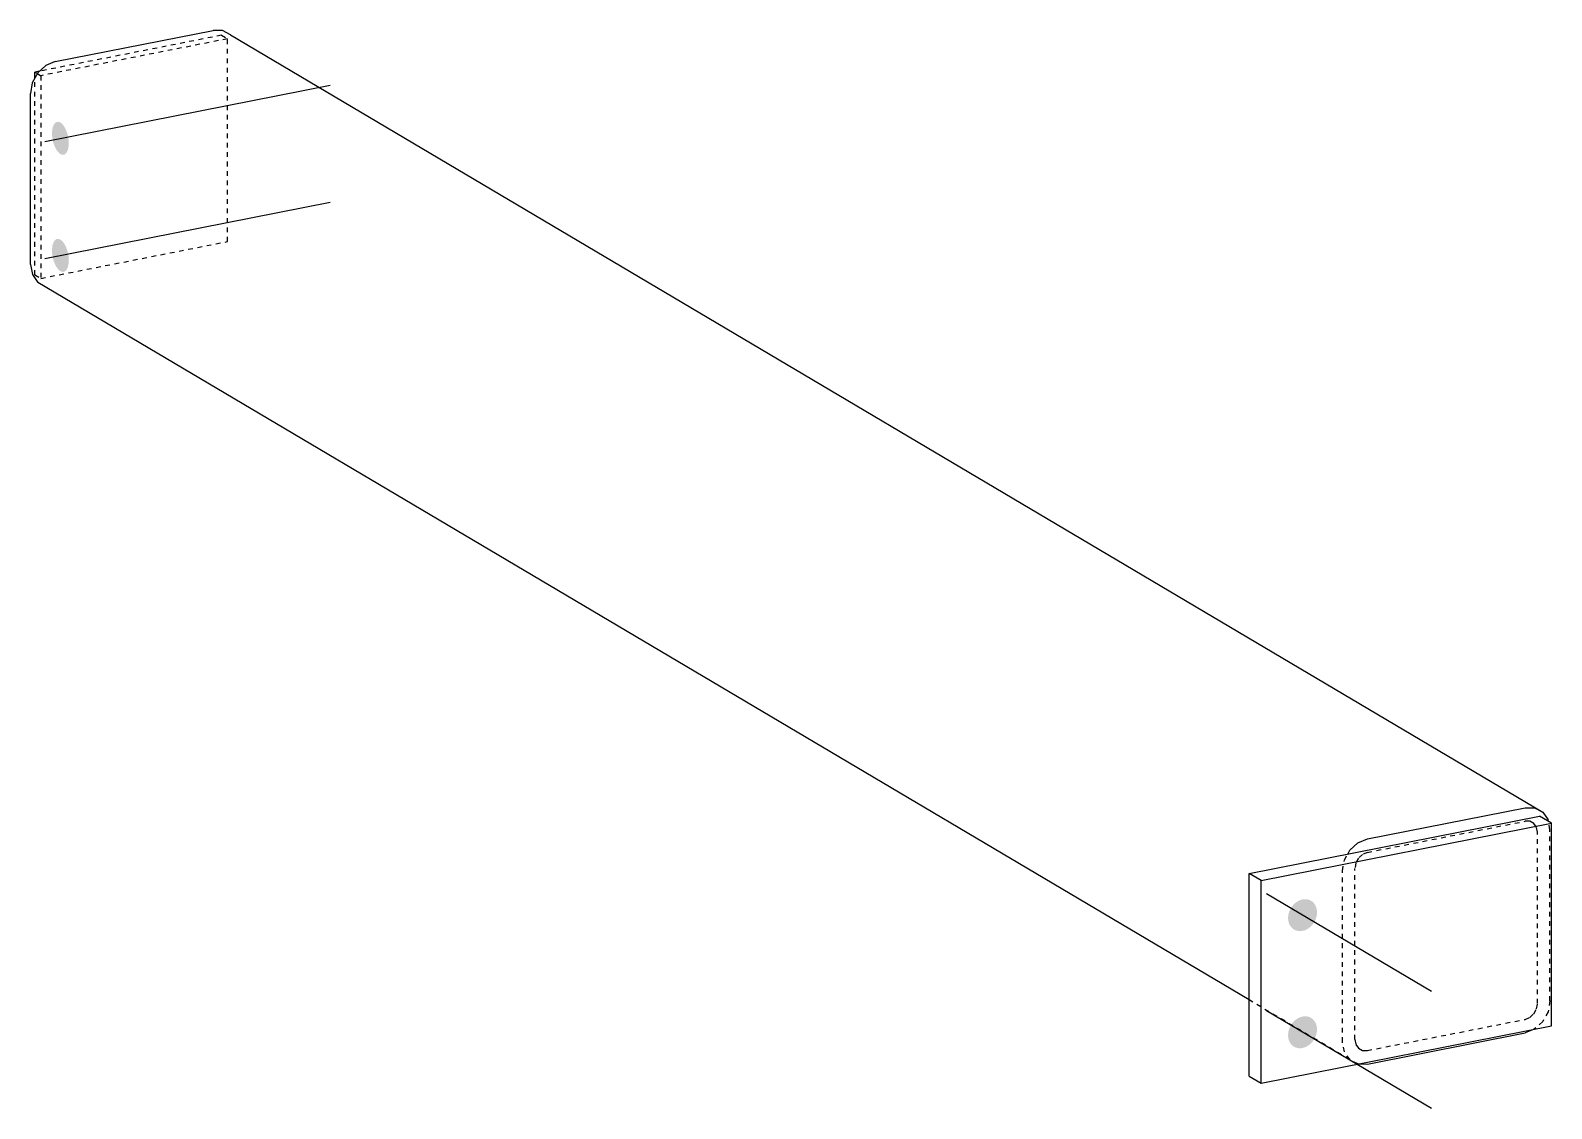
# Model space of a CAD drawing. Header units: millimetres. Extents: x 10 to 19237, y 2 to 469.
# Drawn here: x 10 to 644, y 19 to 469 of the extents above; entities that cross this region are included whole.
import ezdxf

# ---------------------------------------------------------------- set-up
doc = ezdxf.new("R2010")
doc.units = ezdxf.units.MM
doc.linetypes.add('DXK_LINE_DOT2', pattern=[3.9198, 1.9599, -1.9599])
doc.layers.add('STÅL', color=7, linetype='Continuous')

msp = doc.modelspace()

# ---------------------------------------------------------------- hatches: boundary and pattern name
at = {"layer": 'STÅL', "linetype": 'Continuous'}
for points in [[(25.33, 424.88), (25.55, 423.44), (25.61, 422.03), (25.52, 420.72), (25.27, 419.56), (24.9, 418.61), (24.39, 417.91), (23.79, 417.48), (23.12, 417.34), (22.4, 417.51), (21.67, 417.97), (20.96, 418.71), (20.29, 419.69), (19.71, 420.86), (19.23, 422.19), (18.88, 423.6), (18.67, 425.04), (18.61, 426.45), (18.7, 427.76), (18.94, 428.92), (19.32, 429.87), (19.82, 430.57), (20.42, 431), (21.1, 431.14), (21.82, 430.97), (22.55, 430.51), (23.26, 429.77), (23.92, 428.79), (24.5, 427.62), (24.98, 426.29)], [(25.33, 376.01), (25.55, 374.57), (25.61, 373.16), (25.52, 371.86), (25.27, 370.7), (24.9, 369.75), (24.39, 369.04), (23.79, 368.61), (23.12, 368.48), (22.4, 368.65), (21.67, 369.11), (20.96, 369.85), (20.29, 370.82), (19.71, 372), (19.23, 373.33), (18.88, 374.74), (18.67, 376.18), (18.61, 377.59), (18.7, 378.9), (18.94, 380.05), (19.32, 381), (19.82, 381.71), (20.42, 382.14), (21.1, 382.27), (21.82, 382.1), (22.55, 381.64), (23.26, 380.91), (23.92, 379.93), (24.5, 378.75), (24.98, 377.43)], [(535.56, 102.97), (536.41, 104.16), (537.43, 105.17), (538.59, 105.96), (539.83, 106.49), (541.1, 106.74), (542.34, 106.7), (543.49, 106.36), (544.52, 105.76), (545.37, 104.9), (546, 103.83), (546.39, 102.6), (546.52, 101.26), (546.39, 99.87), (545.99, 98.48), (545.36, 97.17), (544.51, 95.98), (543.48, 94.97), (542.33, 94.18), (541.09, 93.65), (539.82, 93.4), (538.58, 93.45), (537.42, 93.78), (536.4, 94.38), (535.55, 95.24), (534.92, 96.31), (534.53, 97.54), (534.4, 98.88), (534.53, 100.27), (534.92, 101.66)], [(535.56, 54.11), (536.41, 55.3), (537.43, 56.31), (538.59, 57.1), (539.83, 57.63), (541.1, 57.87), (542.34, 57.83), (543.49, 57.5), (544.52, 56.89), (545.37, 56.04), (546, 54.97), (546.39, 53.74), (546.52, 52.4), (546.39, 51), (545.99, 49.62), (545.36, 48.3), (544.51, 47.11), (543.48, 46.1), (542.33, 45.32), (541.09, 44.79), (539.82, 44.54), (538.58, 44.58), (537.42, 44.91), (536.4, 45.52), (535.55, 46.38), (534.92, 47.44), (534.53, 48.67), (534.4, 50.02), (534.53, 51.41), (534.92, 52.79)]]:
    msp.add_hatch(color=96, dxfattribs=at).paths.add_polyline_path(points)

# ---------------------------------------------------------------- linework, layer by layer
at = {"layer": 'STÅL', "color": 7, "linetype": 'DXK_LINE_DOT2'}
for p, q in [((89.37, 467.23), (13.44, 452.24)), ((91.87, 465.75), (13.93, 450.36)), ((89.37, 467.23), (91.87, 465.75)), ((91.88, 381.17), (91.87, 465.75)), ((12.49, 451.21), (13.93, 450.36)), ((11.44, 367.26), (11.43, 449.29)), ((13.93, 450.36), (13.94, 365.78)), ((13.94, 365.78), (91.88, 381.17)), ((11.44, 367.26), (13.94, 365.78)), ((567.5, 126.27), (633.32, 139.27)), ((635.31, 139.23), (633.32, 139.27)), ((636.99, 138.35), (635.31, 139.23)), ((638.12, 136.74), (636.99, 138.35)), ((638.51, 134.66), (638.12, 136.74)), ((638.51, 63.24), (638.51, 134.66)), ((643.71, 135.69), (643.03, 139.24)), ((643.71, 64.27), (643.71, 135.69)), ((557.11, 118.58), (557.9, 123.06)), ((557.9, 123.06), (559.29, 125.59)), ((562.7, 121.85), (562.3, 119.61)), ((563.83, 123.9), (562.7, 121.85)), ((565.51, 125.45), (563.83, 123.9)), ((567.5, 126.27), (565.51, 125.45)), ((557.11, 47.17), (557.11, 118.58)), ((562.3, 48.19), (562.3, 119.61)), ((560.15, 39.8), (518.14, 64.68)), ((643.71, 64.27), (642.92, 59.8)), ((633.32, 56.58), (635.31, 57.4)), ((635.31, 57.4), (636.99, 58.96)), ((636.99, 58.96), (638.12, 61.01)), ((638.12, 61.01), (638.51, 63.24)), ((642.92, 59.8), (640.67, 55.69)), ((567.5, 43.58), (633.32, 56.58)), ((637.3, 52.58), (636.79, 52.37)), ((640.67, 55.69), (637.3, 52.58)), ((557.9, 43.01), (557.11, 47.17)), ((562.3, 48.19), (562.7, 46.11)), ((562.7, 46.11), (563.83, 44.51)), ((563.83, 44.51), (565.51, 43.62)), ((560.15, 39.8), (557.9, 43.01)), ((563.52, 38.02), (560.15, 39.8)), ((565.51, 43.62), (567.5, 43.58)), ((563.52, 38.02), (564.03, 38.01))]:
    msp.add_line(p, q, dxfattribs=at)
at = {"layer": 'STÅL', "color": 2, "linetype": 'Continuous'}
for p, q in [((19.99, 456.26), (85.81, 469.25)), ((89.79, 469.18), (85.81, 469.25)), ((93.16, 467.4), (89.79, 469.18)), ((93.16, 467.4), (640.67, 143.06)), ((12.64, 451.5), (10.39, 447.4)), ((13.44, 452.24), (11.43, 451.84)), ((11.43, 451.84), (12.49, 451.21)), ((11.43, 449.29), (11.43, 451.84)), ((16.01, 454.61), (12.64, 451.5)), ((19.99, 456.26), (16.01, 454.61)), ((10.39, 447.4), (9.6, 442.93)), ((9.61, 371.51), (9.6, 442.93)), ((9.61, 371.51), (10.4, 367.35)), ((10.4, 367.35), (12.65, 364.13)), ((518.14, 64.68), (12.65, 364.13)), ((518.14, 117.47), (639.38, 141.41)), ((567.5, 131.91), (633.32, 144.91)), ((633.32, 144.91), (637.3, 144.84)), ((637.3, 144.84), (640.67, 143.06)), ((644.38, 138.45), (639.38, 141.41)), ((640.67, 143.06), (642.92, 139.84)), ((643.03, 139.24), (642.92, 139.84)), ((523.14, 114.5), (644.38, 138.45)), ((644.38, 53.87), (644.38, 138.45)), ((559.29, 125.59), (560.15, 127.16)), ((560.15, 127.16), (563.52, 130.27)), ((563.52, 130.27), (567.5, 131.91)), ((523.14, 114.5), (518.14, 117.47)), ((518.14, 32.89), (518.14, 117.47)), ((523.14, 29.93), (523.14, 114.5)), ((523.14, 29.93), (644.38, 53.87)), ((567.5, 37.94), (633.32, 50.94)), ((636.79, 52.37), (633.32, 50.94)), ((518.14, 32.89), (523.14, 29.93)), ((564.03, 38.01), (567.5, 37.94))]:
    msp.add_line(p, q, dxfattribs=at)
at = {"layer": 'STÅL', "color": 96, "linetype": 'Continuous'}
for p, q in [((15.61, 422.96), (134.69, 446.47)), ((15.61, 374.09), (134.69, 397.61)), ((594.21, 68.23), (525.46, 108.96)), ((594.21, 19.37), (525.46, 60.09))]:
    msp.add_line(p, q, dxfattribs=at)

doc.saveas('drawing.dxf')
